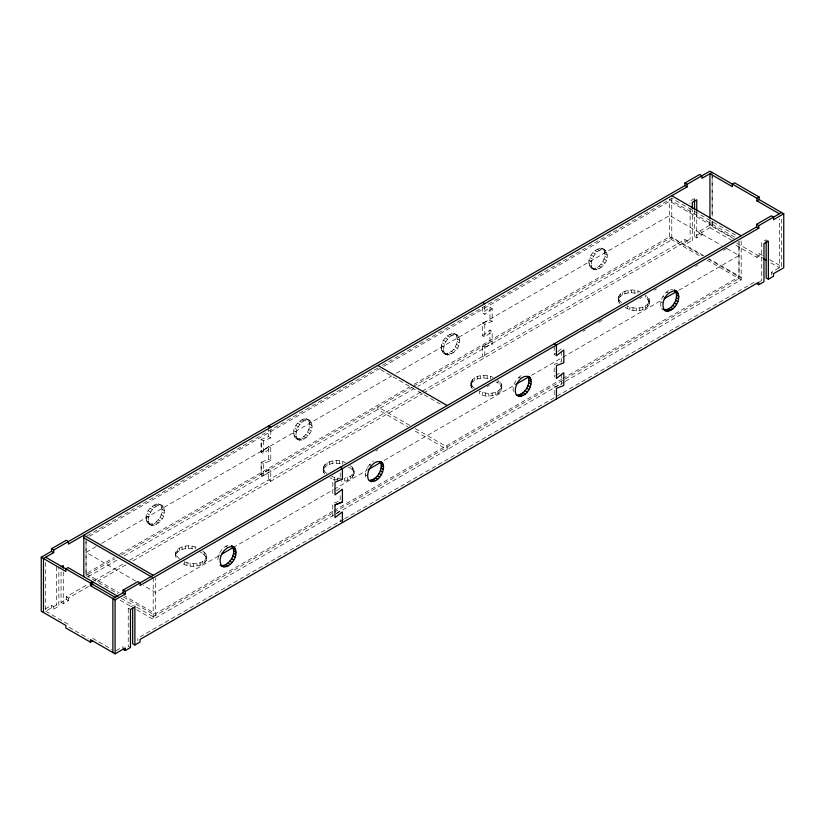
<?xml version="1.0" encoding="UTF-8"?>
<svg xmlns="http://www.w3.org/2000/svg" width="825" height="825" viewBox="0 0 825 825"><rect width="100%" height="100%" fill="white"/><g stroke="black" fill="none" stroke-linecap="round" stroke-linejoin="round"><path stroke-width="0.62" stroke-dasharray="4.12 3.09" d="M712.161 221.286L712.161 226.432L701.92 232.299L699.703 231.021L699.703 233.578L694.537 236.558L694.537 211.179M712.161 216.15L712.161 176.303M146.18 518.678C144.375 508.468 162.009 496.485 164.381 510.727C166.186 520.936 148.552 532.909 146.18 518.678L148.397 519.956L148.665 522.184L150.738 525.133M148.397 519.956C148.717 513.232 154.296 503.59 162.04 505.55M148.521 523.854C157.596 526.03 166.248 511.036 159.833 504.271M293.762 433.434C291.957 423.225 309.592 411.242 311.963 425.473C313.768 435.693 296.134 447.666 293.762 433.434L295.969 434.713L296.247 436.941L298.32 439.89M295.969 434.713C296.299 427.989 301.878 418.337 309.623 420.296M296.103 438.611C305.178 440.787 313.83 425.793 307.405 419.017M365.661 477.015L365.661 472.24L367.3 467.785M441.375 348.212C439.57 337.992 457.205 326.019 459.577 340.251C461.381 350.46 443.747 362.443 441.375 348.212L443.592 349.48L443.86 351.718L445.933 354.657M443.592 349.48C443.912 342.767 449.491 333.114 457.236 335.074M443.716 353.378C452.791 355.565 461.443 340.57 455.029 333.795M588.988 262.979C587.183 252.77 604.818 240.797 607.2 255.028C608.994 265.238 591.36 277.221 588.988 262.979L591.205 264.258L591.473 266.496L593.546 269.435M591.205 264.258C591.525 257.544 597.104 247.892 604.849 249.851M591.329 268.156C600.404 270.332 609.067 255.338 602.642 248.572M668.611 290.483C663.455 293.875 659.814 300.321 660.887 306.57M175.57 553.41L176.014 557.917C172.404 546.315 189.338 543.397 196.948 547.676M175.57 555.967L176.014 551.461M206.147 560.752L206.147 554.297L202.764 550.925L202.764 553.482C215.944 564.857 188.843 570.23 182.346 562.99M323.183 468.177L324.937 471.952L324.937 474.509C317.12 462.536 337.415 456.937 345.458 462.856M323.183 470.735L323.627 466.228M353.76 475.53L353.76 469.074L350.377 465.692L350.377 468.249C359.886 473.694 348.346 482.8 341.158 481.109M470.807 382.955L472.55 386.719L472.55 389.276C464.733 377.303 485.038 371.714 493.072 377.633M470.807 385.512L471.25 381.006M501.373 387.75L501.373 383.852L498.001 380.469L498.001 383.027C509.912 392.762 486.75 400.197 479.542 393.68L479.542 391.122C486.338 394.494 496.671 394.505 501.373 387.75L501.373 390.308M620.163 304.054C612.346 292.081 632.651 286.492 640.695 292.401M618.42 300.29L618.863 295.783M625.195 307.323C632.167 311.912 643.727 312.397 648.986 305.075L648.986 298.619L646.305 295.762M648.986 305.075L649.43 300.568M227.865 545.304C221.358 547.79 216.975 555.38 218.078 562.258M367.723 466.898L373.374 460.938M176.014 554.018C180.036 547.944 188.75 547.614 195.143 549.44L195.143 546.882M185.213 561.969C191.864 564.919 201.682 564.692 206.147 558.195M323.627 468.786C327.391 463.031 335.579 462.433 341.705 463.959M344.53 480.851L344.53 478.304L350.377 476.345L353.76 472.972M471.25 383.563C475.004 377.809 483.192 377.211 489.328 378.737M618.863 298.341C622.875 292.267 631.599 291.937 637.993 293.762L637.993 291.204M627.155 308.457L627.155 305.9C633.951 309.272 644.284 309.282 648.986 302.528M520.998 375.705C515.522 379.345 511.036 387.1 514.068 393.556M261.164 452.255L268.537 446.573L270.796 447.872L263.371 453.533L261.164 452.255L261.164 439.467L268.579 436.652L268.579 427.175M268.579 446.593L261.195 452.275L261.195 439.488L263.412 440.767L270.796 437.931L270.755 427.257M268.579 469.322L261.164 474.983L263.412 476.283L270.796 470.601L268.537 469.301L268.579 479.975M492.174 308.653L484.801 314.325L482.584 313.046L489.968 307.374L492.174 308.653L492.174 321.43L484.801 324.277L482.584 322.998L482.584 335.775L484.801 337.054L492.174 331.372L489.968 330.093L482.584 335.775M336.476 490.762L340.199 487.946M336.476 513.49L340.168 510.654M556.421 355.678L554.204 354.399L556.978 352.275M557.896 351.563L561.588 348.717M556.05 375.705L561.588 371.446M87.141 535.858L377.809 368.043L441.684 404.92M382.233 365.444L671.777 198.278L737.88 236.445M89.409 536.25L382.862 366.826M383.986 366.176L669.632 201.259L733.466 238.116M694.537 198.495L690.102 201.053L690.102 203.589M96.102 546.583L86.058 552.389L135.609 580.996M101.681 543.366L391.793 375.87M396.258 373.292L669.632 215.459L721.359 245.334M86.058 539.364L86.058 573.695L113.953 557.587M119.532 554.369L409.643 386.873M414.109 384.295L669.632 236.765L702.653 255.833M86.027 541.53L86.027 575.427L115.036 558.68M121.729 554.812L412.335 387.028M413.449 386.389L671.818 237.218L671.818 239.776L417.904 386.368M88.275 576.685L117.274 559.938M123.967 556.071L413.449 388.946M45.334 608.86L51.459 605.323L53.677 606.602L53.677 609.159L51.459 607.881L51.459 605.323M61.05 571.89L61.05 602.343L66.217 599.363L66.217 596.805L88.461 583.966M94.019 580.748L125.153 562.784M129.597 560.216L421.266 391.772M422.379 391.132L684.936 239.549L687.153 240.828L687.153 243.385L684.936 242.107L684.936 239.549M699.703 231.021L709.913 225.132L734.549 239.353M45.674 562.382L45.674 611.222L56.626 604.9L58.843 606.179L58.843 568.105M66.217 596.805L68.434 598.084L88.45 586.523M97.34 581.388L127.359 564.053M132.918 560.845L422.369 393.7M423.483 393.051L690.102 239.116L692.319 240.395L692.319 209.942M53.677 609.159L58.843 606.179M61.05 602.343L63.267 603.622L68.434 600.631L68.434 598.084M687.153 243.385L692.319 240.395M694.537 236.558L696.754 237.837L701.92 234.857L701.92 232.299M375.849 450.986L378.077 449.697M487.245 386.667L489.472 385.378M583.048 331.351L585.276 330.072M598.651 322.348L601.992 320.42M639.86 298.557L642.097 297.268M654.349 290.194L656.576 288.905M695.568 266.392L697.795 265.114M723.412 250.315L726.753 248.387M130.463 647.532L128.246 646.253L128.246 608.18L132.681 605.622M218.512 556.029L155.44 592.443L143.323 585.451M233.093 547.604L332.826 490.029M333.939 489.39L367.414 470.054M384.151 460.391L514.717 385.017M531.455 375.354L561.577 357.957M562.702 357.308L662.011 299.97M678.748 290.307L739.014 255.523L726.866 248.511M762.352 255.399L759.155 253.553L756.938 254.832L756.938 257.39L732.332 243.189M756.938 257.39L759.155 256.111L759.155 253.553M332.826 511.335L155.44 613.748L124.606 595.949M333.939 510.696L561.577 379.263M562.702 378.613L739.014 276.829L739.014 241.312L738.973 278.551M153.192 616.76L564.125 379.51M565.238 378.861L741.19 277.282L709.252 258.833M136.672 609.778L153.192 619.317L564.125 382.068M565.238 381.418L741.19 279.84L741.19 238.353M116.088 650.719L123.08 646.676L123.08 649.234M343.509 519.368L137.847 638.148L137.847 640.705M344.623 518.729L756.566 280.902M771.323 274.931L771.323 272.374L781.574 266.506L781.533 217.645M759.66 281.665L761.733 280.469L761.733 242.406L766.157 239.848L768.374 241.127M482.584 322.998L489.968 320.152L492.174 321.43M482.584 345.716L484.801 346.995L484.801 357.658L482.584 356.379L482.584 345.716L489.968 342.88L492.174 344.159L492.174 331.372M484.801 346.995L492.174 344.159M270.755 447.851L270.796 460.649L263.371 463.475L263.412 476.283M670.684 289.606L672.612 289.41M334.63 477.551L334.63 480.098L331.928 478.902L331.928 476.345L334.63 477.551L341.158 478.552M734.57 237.084L669.56 199.557L669.56 238.477L701.549 256.946M769.808 259.71L781.574 266.506M732.332 240.632L709.943 227.71L709.943 219.997L709.913 225.132M736.694 243.148L762.269 257.916M770.798 262.835L779.357 267.774L779.357 218.945M771.323 272.374L773.541 273.653M699.703 233.578L701.92 234.857M703.746 255.657L671.777 237.198L671.777 198.278M708.149 259.009L739.014 276.829M707.035 260.112L741.19 279.84M600.982 248.057L603.199 249.336M603.91 249.748L606.127 251.027M599.053 248.253L601.27 249.532M604.704 251.522L606.922 252.79M596.991 249.129L599.197 250.408M604.983 253.749L607.2 255.028M594.918 250.645L597.135 251.924M604.704 256.297L606.922 257.575M666.538 291.998L668.755 293.277M592.989 252.677L595.207 253.956M603.91 258.988L606.127 260.267M591.329 255.1L593.546 256.379M602.642 261.628L604.849 262.907M662.96 296.453L665.167 297.732M590.061 257.751L592.278 259.029M600.982 264.052L603.199 265.33M589.267 260.432L591.473 261.711M599.053 266.093L601.27 267.372M660.887 301.785L663.104 303.064M596.991 267.599L599.197 268.878M589.267 265.217L591.473 266.496M594.918 268.476L597.135 269.754M590.061 266.98L592.278 268.259M592.989 268.672L595.207 269.95M453.368 333.29L455.586 334.568M456.297 334.981L458.514 336.249M451.44 333.475L453.657 334.754M457.091 336.744L459.308 338.023M449.367 334.362L451.584 335.641M457.37 338.972L459.577 340.251M447.305 335.868L449.512 337.147M457.091 341.519L459.308 342.798M518.925 377.221L521.142 378.5M445.376 337.899L447.583 339.178M456.297 344.211L458.514 345.489M443.716 340.323L445.933 341.602M455.029 346.851L457.236 348.129M442.448 342.973L444.665 344.252M453.368 349.274L455.586 350.553M441.643 345.665L443.86 346.933M451.44 351.316L453.657 352.595M449.367 352.822L451.584 354.1M441.643 350.439L443.86 351.718M447.305 353.708L449.512 354.977M496.031 381.892L498.001 383.027M442.448 352.203L444.665 353.482M445.376 353.894L447.583 355.173M409.747 425.401L377.809 406.962L377.809 409.52L407.55 426.69M415.253 428.577L447.191 447.016L447.191 449.573L413.057 429.866M305.755 418.512L307.962 419.791M308.684 420.203L310.891 421.482M303.827 418.698L306.034 419.977M309.478 421.967L311.695 423.246M301.754 419.585L303.971 420.863M309.746 424.194L311.963 425.473M299.681 421.09L301.898 422.369M309.478 426.742L311.695 428.02M297.753 423.132L299.97 424.411M308.684 429.433L310.891 430.712M369.383 464.475L371.601 465.754M296.103 425.556L298.32 426.834M307.405 432.083L309.623 433.362M294.834 428.196L297.041 429.474M305.755 434.507L307.962 435.786M294.03 430.887L296.247 432.166M303.827 436.538L306.034 437.817M301.754 438.044L303.971 439.323M365.382 474.787L367.599 476.066M294.03 435.662L296.247 436.941M299.681 438.931L301.898 440.21M348.408 467.115L350.377 468.249M294.834 437.425L297.041 438.704M297.753 439.117L299.97 440.395M268.537 436.631L270.796 437.931M329.959 477.768L331.928 478.902M332.784 493.608L332.784 480.82L340.199 478.005L340.199 471.56M268.537 459.35L270.796 460.649M263.412 463.495L261.164 462.196L261.164 474.983L261.195 462.217L268.579 459.37L268.537 446.573M332.784 516.326L332.784 503.549L340.199 500.723L340.168 494.319M268.537 479.954L270.796 481.253L270.755 470.58M342.385 522.586L340.168 521.307L340.168 516.563M158.173 503.755L160.39 505.034M161.102 505.447L163.319 506.725M156.245 503.951L158.462 505.23M161.896 507.21L164.113 508.489M154.172 504.828L156.389 506.107M162.174 509.448L164.381 510.727M225.803 546.181L228.009 547.46M152.109 506.333L154.316 507.612M161.896 511.995L164.113 513.274M150.181 508.375L152.388 509.654M161.102 514.676L163.319 515.955M148.521 510.799L150.738 512.077M159.833 517.327L162.04 518.605M147.252 513.439L149.469 514.717M158.173 519.75L160.39 521.029M218.873 554.792L221.09 556.071M146.448 516.13L148.665 517.409M156.245 521.782L158.462 523.06M154.172 523.298L156.389 524.576M146.448 520.905L148.665 522.184M152.109 524.174L154.316 525.453M198.825 551.203L202.764 553.482M147.252 522.679L149.469 523.957M150.181 524.37L152.388 525.638M86.058 573.695L119.099 592.762M86.027 575.427L117.965 593.866M123.472 597.042L155.44 615.502L155.44 578.232M121.254 598.321L135.568 606.581M136.672 607.221L153.223 616.78M120.151 600.239L132.268 607.231M128.246 608.18L130.463 609.458M66.217 599.363L68.434 600.631M45.674 611.222L68.062 624.143L68.062 626.701M92.668 638.344L111.891 649.44M69.135 627.32L88.388 638.437M649.43 303.126L647.687 299.362L645.614 297.804L645.614 295.247M621.545 302.538L618.863 299.681L618.42 297.732M472.55 386.719L474.623 388.286M324.937 471.952L327.009 473.509M179.396 558.731L176.014 555.359M661.681 308.333L662.96 309.509M712.13 173.714L712.13 216.129M712.13 221.265L712.13 226.411M696.754 212.458L696.754 237.837M690.102 208.663L690.102 239.116M648.986 298.619L648.986 301.177M647.687 296.804L647.687 299.362M647.687 304.343L647.687 306.9M645.614 305.9L645.614 308.457M642.912 307.096L642.912 309.653M639.767 307.849L639.767 310.406M636.384 308.107L636.384 310.664M634.837 290.452L634.837 293.009M633.012 307.849L633.012 310.406M631.465 290.204L631.465 292.751M629.867 307.096L629.867 309.653M628.093 290.452L628.093 293.009M624.938 291.204L624.938 293.762M622.236 292.401L622.236 294.958M620.163 293.968L620.163 296.526M618.863 299.681L618.863 302.239M561.588 351.275L561.588 361.505L554.204 364.351L554.204 377.128M561.588 374.003L561.588 384.233L554.204 387.069L554.204 397.722M554.204 346.304L554.204 354.399M501.817 385.801L501.817 388.358M501.373 383.852L501.373 386.409M500.074 382.027L500.074 384.584M500.074 389.565L500.074 392.123M498.001 391.122L498.001 393.68M495.299 392.318L495.299 394.876M492.143 393.071L492.143 395.629M490.37 376.437L490.37 378.995M489.968 307.374L489.968 320.152M489.968 330.093L489.968 342.88M488.771 393.329L488.771 395.887M487.224 375.684L487.224 378.242M485.389 393.071L485.389 395.629M484.801 306.23L484.801 314.325M484.801 324.277L484.801 337.054M483.852 375.427L483.852 377.984M482.584 307.137L482.584 313.046M482.243 392.318L482.243 394.876M480.47 375.684L480.47 378.242M477.324 376.437L477.324 378.995M474.623 377.633L474.623 380.191M472.55 379.191L472.55 381.748M471.25 384.904L471.25 387.461M354.203 471.023L354.203 473.581M353.76 469.074L353.76 471.632M352.45 467.259L352.45 469.817M352.45 474.787L352.45 477.345M350.377 476.345L350.377 478.902M347.676 477.551L347.676 480.098M342.757 461.66L342.757 464.217M339.611 460.907L339.611 463.464M337.776 478.304L337.776 480.851M336.239 460.649L336.239 463.207M332.857 460.907L332.857 463.464M329.711 461.66L329.711 464.217M327.009 462.856L327.009 465.413M324.937 464.413L324.937 466.971M323.627 470.137L323.627 472.684M263.371 440.746L263.412 453.554M206.59 556.246L206.59 558.803M206.147 554.297L206.147 556.854M204.837 552.482L204.837 555.039M204.837 560.01L204.837 562.567M202.764 561.577L202.764 564.135M200.062 562.774L200.062 565.331M196.917 563.527L196.917 566.084M193.535 563.784L193.535 566.342M191.998 546.129L191.998 548.687M190.162 563.527L190.162 566.084M188.616 545.872L188.616 548.429M187.017 562.774L187.017 565.331M185.243 546.129L185.243 548.687M184.315 561.577L184.315 564.135M182.098 546.882L182.098 549.44M179.396 548.078L179.396 550.636M177.323 549.636L177.323 552.193M153.223 577.851L153.192 619.317M63.267 571.9L63.267 603.622M56.626 566.827L56.626 604.9"/><path stroke-width="1.24" d="M709.943 218.708L709.943 173.724L732.332 186.656L732.332 184.099L734.549 182.82L759.155 197.02L759.155 199.578L756.938 200.857L756.938 198.299L709.913 171.157L687.153 184.295L684.936 183.016L684.936 185.573L53.677 550.069L53.677 552.626L43.467 558.515L43.467 612.501M224.018 566.992L221.801 565.713C230.123 565.001 237.548 552.296 231.454 545.624C242.839 550.615 230.165 572.571 220.151 565.208M371.601 481.748L369.383 480.47C377.489 479.603 383.615 469.012 380.304 461.557L382.522 462.835C386.616 470.374 377.128 485.832 368.672 480.057C364.567 472.519 374.055 457.05 382.522 462.835M519.214 396.526L516.997 395.247C525.102 394.381 531.228 383.78 527.918 376.324L530.135 377.603C534.229 385.151 524.741 400.61 516.285 394.835C512.191 387.296 521.678 371.827 530.135 377.603M662.96 309.509C672.024 311.685 680.687 296.691 674.262 289.926C684.719 294.69 674.912 313.376 665.167 310.788C658.752 304.023 667.404 289.028 676.479 291.204M684.936 183.016L699.703 174.487L701.92 175.766L701.92 178.324L712.161 172.456M92.668 640.901L90.451 642.18L65.856 627.98L65.856 625.422L41.25 611.222L41.25 557.246L51.459 551.347L51.459 548.79L66.217 540.272L68.434 541.551L68.434 544.098L687.153 186.842L687.153 184.295M61.05 566.827L63.267 565.548L63.267 568.085M90.451 583.089L92.668 581.811L92.668 584.368L90.451 585.647L90.451 583.089L45.674 557.246M756.938 198.299L759.155 197.02M112.87 652.575L112.87 598.589L123.08 592.701L123.08 590.143L137.847 581.615L140.064 582.893L140.064 585.451L758.783 228.195L758.783 225.638L756.566 224.359L756.566 226.916L125.297 591.422L125.297 593.979L115.087 599.868L90.451 585.647M756.566 224.359L771.323 215.841L773.541 217.119L773.541 219.677L783.75 213.778L783.75 267.754L773.541 273.653L773.541 276.21L768.374 279.19L766.157 277.912L766.157 241.117M758.783 225.638L781.574 212.52M221.636 554.225L233.093 547.604M368.528 469.415L380.81 462.33M515.831 384.368L529.217 376.643M664.249 298.681L676.521 291.596M90.451 642.18L90.451 639.623L115.087 653.843L125.297 647.955L125.297 650.512L123.08 649.234M125.297 650.512L130.463 647.532L130.463 609.458L134.898 606.901L134.898 644.975L132.681 643.696L132.681 608.159M134.898 644.975L140.064 641.984L140.064 639.427L758.783 282.181L758.783 284.728L756.566 283.449M758.783 284.728L763.95 281.748L763.95 243.684L768.374 241.127L768.374 279.19M342.416 522.607L342.385 511.923L335.002 517.605L335.002 504.828L342.416 502.002L342.416 489.225L335.002 494.887L335.002 482.099L342.416 479.284L342.385 468.6L340.168 467.321M335.032 504.848L342.416 502.002M233.671 546.903C224.596 544.717 215.933 559.721 222.358 566.486M759.155 199.578L783.75 213.778M756.938 200.857L779.357 213.799M684.936 185.573L687.153 186.842M756.566 226.916L758.783 228.195M671.777 195.721L741.19 235.795M763.331 258.524L766.528 260.37M675.531 291.101L677.748 292.38M676.335 292.865L678.552 294.143M676.603 295.103L678.82 296.381M676.335 297.65L678.552 298.928M675.531 300.331L677.748 301.61M674.262 302.981L676.479 304.26M672.612 305.405L674.819 306.683M670.684 307.436L672.891 308.715M668.611 308.952L670.828 310.231M666.538 309.829L668.755 311.108M664.61 310.025L666.827 311.303M482.584 302.393L484.801 303.672M554.204 343.747L556.421 345.025L556.421 355.678L563.805 349.996L563.805 362.783L556.421 365.63L556.421 378.407L563.805 372.725L563.805 385.512L556.421 388.348L556.421 399.001M528.722 378.097L530.929 379.376M528.99 380.325L531.207 381.604M528.722 382.872L530.929 384.151M527.918 385.564L530.135 386.843M526.649 388.204L528.866 389.483M524.989 390.627L527.206 391.906M523.06 392.669L525.278 393.948M520.998 394.175L523.205 395.453M518.925 395.051L521.142 396.33M377.778 365.465L447.222 405.56M381.098 463.32L383.316 464.599M381.377 465.548L383.594 466.826M381.098 468.095L383.316 469.373M380.304 470.786L382.522 472.065M379.036 473.437L381.243 474.705M377.376 475.86L379.593 477.128M375.447 477.892L377.664 479.17M373.374 479.397L375.592 480.676M371.312 480.284L373.529 481.563M268.537 425.978L270.796 427.278M232.722 546.8L234.939 548.078M233.527 548.563L235.733 549.842M233.795 550.801L236.012 552.08M233.527 553.348L235.733 554.627M232.722 556.029L234.939 557.308M231.454 558.68L233.671 559.958M229.793 561.103L232.011 562.382M227.865 563.135L230.082 564.413M225.803 564.651L228.009 565.929M223.73 565.527L225.947 566.806M153.223 575.303L83.81 535.229L83.81 576.706M83.81 537.787L152.12 577.222M51.459 548.79L53.677 550.069M123.08 590.143L125.297 591.422M51.459 551.347L53.677 552.626M123.08 592.701L125.297 593.979M117.954 596.413L68.062 567.61L65.856 568.889L65.856 571.447L41.25 557.246M91.523 583.708L115.747 597.692M696.754 211.19L696.754 199.774L692.319 202.331L692.319 208.673M694.537 199.763L694.537 209.911M115.087 599.868L115.087 653.843"/></g></svg>
